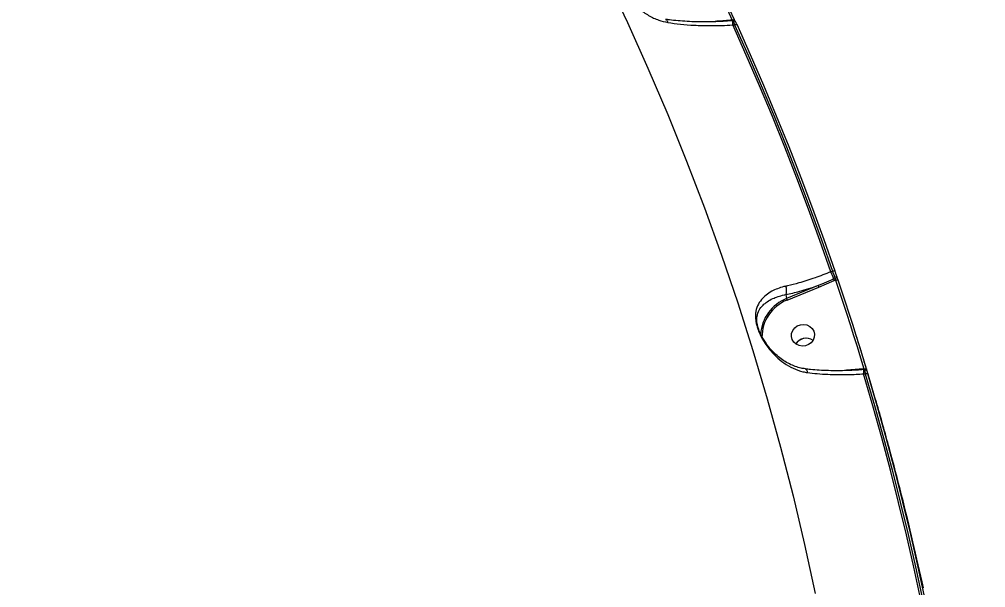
# Model space of a CAD drawing. Header units: millimetres. Extents: x -6879 to 7341, y -8047 to 7187.
# Drawn here: x 387.8 to 763.5, y 3271.8 to 3492.8 of the extents above; entities that cross this region are included whole.
import ezdxf

# ---------------------------------------------------------------- set-up
doc = ezdxf.new("R2010")
doc.units = ezdxf.units.MM
for name, color, linetype in [('DIKOM_ОБЪЕКТ', 7, 'Continuous'), ('DIKOM_РАЗМЕР_ЗОНА', 7, 'Continuous'), ('DIKOM_РАЗМЕР_ОБЪЕКТА', 7, 'Continuous')]:
    doc.layers.add(name, color=color, linetype=linetype)
doc.styles.add('style1', font='arial.ttf', dxfattribs={"width": 0.8})
doc.dimstyles.new('1-50', dxfattribs={"dimtxt": 300, "dimasz": 200, "dimexe": 100, "dimexo": 0, "dimgap": 100, "dimtad": 0, "dimdec": 0, "dimtxsty": 'style1', "dimcen": 0, "dimclrd": 7, "dimclre": 7, "dimadec": 1, "dimazin": 2, "dimtfac": 1, "dimtdec": 0, "dimtmove": 1, "dimatfit": 3, "dimfxl": 0, "dimlwd": 25, "dimlwe": 18, "dimarcsym": 0})

# ---------------------------------------------------------------- blocks, each defined once
blk = doc.blocks.new('*D19')
at = {"layer": 'Defpoints', "color": 0, "transparency": 16777216}
for p in [(5624.04, 6094.27), (-4435.35, 2864.29), (5624.04, -2640.11)]:
    blk.add_point(p, dxfattribs=at)
at = {"layer": 'DIKOM_РАЗМЕР_ОБЪЕКТА', "color": 7, "lineweight": 18, "transparency": 16777216}
for p, q in [((-4435.35, 2864.29), (-4435.35, 6194.27)), ((5624.04, -2640.11), (5624.04, 6194.27))]:
    blk.add_line(p, q, dxfattribs=at)
at = {"layer": 'DIKOM_РАЗМЕР_ОБЪЕКТА', "color": 7, "lineweight": 25, "transparency": 16777216}
for p, q in [((-4235.35, 6094.27), (2113.67, 6094.27)), ((5424.04, 6094.27), (3193.46, 6094.27))]:
    blk.add_line(p, q, dxfattribs=at)
at = {"layer": 'DIKOM_РАЗМЕР_ОБЪЕКТА', "color": 7, "transparency": 16777216}
for points in [[(-4235.35, 6127.6), (-4235.35, 6060.94), (-4435.35, 6094.27)], [(5424.04, 6127.6), (5424.04, 6060.94), (5624.04, 6094.27)]]:
    blk.add_solid(points, dxfattribs=at)
at = {"layer": 'DIKOM_РАЗМЕР_ОБЪЕКТА', "color": 0, "transparency": 16777216, "insert": (2653.56, 6094.27), "char_height": 300, "attachment_point": 5, "style": 'style1'}
blk.add_mtext('10100', dxfattribs=at)
blk = doc.blocks.new('*D17')
at = {"layer": 'Defpoints', "color": 0, "transparency": 16777216}
for p in [(-5935.35, 6990.27), (-5935.35, 998.27), (7340.79, -2830.86)]:
    blk.add_point(p, dxfattribs=at)
at = {"layer": 'DIKOM_РАЗМЕР_ЗОНА', "color": 7, "lineweight": 18, "transparency": 16777216}
for p, q in [((-5935.35, 998.27), (-5935.35, 7090.27)), ((7340.79, -2830.86), (7340.79, 7090.27))]:
    blk.add_line(p, q, dxfattribs=at)
at = {"layer": 'DIKOM_РАЗМЕР_ЗОНА', "color": 7, "lineweight": 25, "transparency": 16777216}
for p, q in [((-5735.35, 6990.27), (2016.67, 6990.27)), ((7140.79, 6990.27), (3096.46, 6990.27))]:
    blk.add_line(p, q, dxfattribs=at)
at = {"layer": 'DIKOM_РАЗМЕР_ЗОНА', "color": 7, "transparency": 16777216}
for points in [[(-5735.35, 7023.6), (-5735.35, 6956.94), (-5935.35, 6990.27)], [(7140.79, 7023.6), (7140.79, 6956.94), (7340.79, 6990.27)]]:
    blk.add_solid(points, dxfattribs=at)
at = {"layer": 'DIKOM_РАЗМЕР_ЗОНА', "color": 0, "transparency": 16777216, "insert": (2556.56, 6990.27), "char_height": 300, "attachment_point": 5, "style": 'style1'}
blk.add_mtext('13300', dxfattribs=at)

msp = doc.modelspace()

# ---------------------------------------------------------------- linework, layer by layer
at = {"layer": 'DIKOM_ОБЪЕКТ', "color": 7, "linetype": 'Continuous', "lineweight": 15}
for p, q in [((658.28, 3491.96), (656.4, 3491.8)), ((665.37, 3492.24), (665.12, 3492.22)), ((665.12, 3492.22), (665.12, 3492.22)), ((665.15, 3490.59), (665.84, 3490.65)), ((665.16, 3492.29), (665.26, 3492.23)), ((703.93, 3394.86), (703.32, 3394.61)), ((698.4, 3389.29), (686.07, 3384.2)), ((698.62, 3388.69), (704.62, 3391.21)), ((704.95, 3392), (704.41, 3391.77)), ((704.62, 3391.21), (705.09, 3391.4)), ((685.75, 3385.73), (686.07, 3384.2)), ((686.3, 3383.6), (698.62, 3388.69)), ((674.8, 3373.91), (674.73, 3374.16)), ((709.42, 3356.3), (707.74, 3356.16)), ((716.04, 3356.82), (709.42, 3356.3)), ((716.43, 3356.58), (716.01, 3356.54)), ((716.01, 3356.54), (716.01, 3356.54)), ((716.17, 3356.83), (716.04, 3356.82)), ((716.04, 3354.92), (716.71, 3354.97)), ((717.81, 3354.67), (717.75, 3354.89))]:
    msp.add_line(p, q, dxfattribs=at)
at = {"layer": 'DIKOM_ОБЪЕКТ', "color": 7, "linetype": 'Continuous', "lineweight": 15, "flags": 128}
for points in [[(607.13, 3526.86), (615.82, 3509.31), (624.18, 3491.61), (632.2, 3473.77), (639.88, 3455.79), (647.21, 3437.67), (654.19, 3419.42), (660.82, 3401.05), (667.09, 3382.56), (673.02, 3363.96), (678.58, 3345.26), (683.79, 3326.45), (688.63, 3307.55), (693.12, 3288.57), (697.24, 3269.5)], [(648.84, 3525.98), (650.91, 3521.82), (652.97, 3517.65), (655, 3513.47), (657.02, 3509.29), (659.02, 3505.1), (661, 3500.9), (662.96, 3496.69), (664.9, 3492.47)], [(665.89, 3492.53), (663.94, 3496.75), (661.98, 3500.96), (660, 3505.16), (658, 3509.36), (655.98, 3513.55), (653.95, 3517.73), (651.89, 3521.9), (649.82, 3526.06)], [(664.9, 3492.47), (665.08, 3492.54), (665.25, 3492.59), (665.41, 3492.63), (665.56, 3492.65), (665.68, 3492.65), (665.78, 3492.62), (665.85, 3492.59), (665.89, 3492.53)], [(703.32, 3394.61), (699.06, 3406.79), (694.66, 3418.93), (690.11, 3431.01), (685.41, 3443.04), (680.56, 3455.02), (675.57, 3466.93), (670.43, 3478.79), (665.15, 3490.59)], [(665.84, 3490.65), (666.02, 3490.72), (666.19, 3490.77), (666.35, 3490.81), (666.5, 3490.83), (666.62, 3490.82), (666.72, 3490.8), (666.79, 3490.76), (666.83, 3490.71)], [(665.84, 3490.65), (671.11, 3478.88), (676.24, 3467.04), (681.22, 3455.14), (686.06, 3443.19), (690.75, 3431.19), (695.29, 3419.13), (699.68, 3407.02), (703.93, 3394.86)], [(704.95, 3394.84), (700.7, 3407.01), (696.3, 3419.13), (691.75, 3431.2), (687.06, 3443.21), (682.22, 3455.17), (677.24, 3467.08), (672.11, 3478.92), (666.83, 3490.71)], [(703.93, 3394.86), (704.11, 3394.91), (704.29, 3394.95), (704.46, 3394.97), (704.61, 3394.98), (704.73, 3394.97), (704.84, 3394.94), (704.91, 3394.89), (704.95, 3394.84)], [(705.09, 3391.4), (705.28, 3391.45), (705.46, 3391.49), (705.62, 3391.51), (705.78, 3391.52), (705.9, 3391.5), (706.01, 3391.48), (706.08, 3391.43), (706.11, 3391.37)], [(705.09, 3391.4), (706.54, 3387.1), (707.98, 3382.79), (709.39, 3378.48), (710.78, 3374.16), (712.16, 3369.83), (713.52, 3365.5), (714.85, 3361.17), (716.17, 3356.83)], [(717.2, 3356.77), (715.88, 3361.12), (714.54, 3365.46), (713.18, 3369.79), (711.81, 3374.12), (710.41, 3378.44), (709, 3382.76), (707.57, 3387.07), (706.11, 3391.37)], [(691.46, 3374.01), (692.73, 3374.14), (693.98, 3373.93), (695.11, 3373.39), (696.03, 3372.58), (696.65, 3371.55), (696.94, 3370.38), (696.86, 3369.18), (696.43, 3368.04), (695.68, 3367.05), (694.66, 3366.3), (693.47, 3365.83), (692.2, 3365.7), (690.95, 3365.91), (689.82, 3366.44), (688.9, 3367.26), (688.28, 3368.29), (687.99, 3369.45), (688.07, 3370.65), (688.5, 3371.8), (689.25, 3372.79), (690.27, 3373.54), (691.46, 3374.01)], [(716.17, 3356.83), (716.36, 3356.87), (716.54, 3356.91), (716.71, 3356.92), (716.86, 3356.92), (716.99, 3356.91), (717.09, 3356.88), (717.17, 3356.83), (717.2, 3356.77)], [(740.81, 3254.33), (738.25, 3267.03), (735.54, 3279.69), (732.68, 3292.33), (729.66, 3304.92), (726.48, 3317.48), (723.15, 3330), (719.67, 3342.48), (716.04, 3354.92)], [(716.71, 3354.97), (716.89, 3355.02), (717.07, 3355.05), (717.24, 3355.07), (717.4, 3355.07), (717.53, 3355.05), (717.63, 3355.02), (717.7, 3354.97), (717.74, 3354.92)], [(716.71, 3354.97), (720.34, 3342.56), (723.81, 3330.11), (727.13, 3317.61), (730.3, 3305.08), (733.31, 3292.51), (736.17, 3279.9), (738.88, 3267.26), (741.43, 3254.59)], [(742.48, 3254.45), (739.93, 3267.13), (737.22, 3279.78), (734.36, 3292.4), (731.34, 3304.98), (728.17, 3317.52), (724.85, 3330.03), (721.37, 3342.49), (717.74, 3354.92)]]:
    msp.add_lwpolyline(points, dxfattribs=at)
at = {"layer": 'DIKOM_ОБЪЕКТ', "color": 7, "linetype": 'Continuous', "lineweight": 15}
for centre, radius, start, end in [((674.01, 3491.56), 8.92, 175.7613, 186.218), ((665.47, 3491.55), 0.802, 29.4314, 112.6653), ((662.98, 3492.23), 2.18, 359.8905, 1.6992), ((679.91, 3383.99), 25.7, 17.6127, 24.3854), ((704.64, 3392.87), 0.923, 289.446, 14.9428), ((702.61, 3390.53), 4.39, 196.4134, 204.8134), ((709.3, 3393.33), 5.14, 197.6087, 204.3853), ((691.98, 3369.31), 16.03, 111.6422, 176.4129), ((691.96, 3369.23), 15.45, 111.511, 180.4628), ((690.29, 3385.45), 4.4, 196.424, 204.8024), ((693.69, 3364.11), 4.68, 55.0324, 148.7808), ((693.65, 3364.14), 4.62, 103.2031, 148.8495), ((693.72, 3364.17), 4.61, 54.8774, 104.146), ((725.03, 3355.89), 9.05, 175.86, 186.166), ((712.17, 3356.52), 3.88, 0.3958, 4.3857)]:
    msp.add_arc(centre, radius, start, end, dxfattribs=at)
for points, knots in [([(500.36, 3651.28), (496.75, 3651.73), (489.53, 3652.63), (477.6, 3653.1), (464.92, 3652.92), (451.45, 3652.03), (437.29, 3650.46), (422.46, 3648.2), (406.99, 3645.24), (390.9, 3641.6), (374.25, 3637.29), (357.13, 3632.34), (339.61, 3626.78), (321.73, 3620.6), (303.53, 3613.81), (285.03, 3606.44), (266.3, 3598.51), (247.43, 3590.06), (228.5, 3581.13), (209.57, 3571.74), (190.66, 3561.89), (171.81, 3551.62), (153.07, 3540.96), (134.55, 3529.97), (116.32, 3518.68), (98.43, 3507.14), (80.91, 3495.35), (63.79, 3483.34), (47.13, 3471.16), (31.01, 3458.86), (15.49, 3446.5), (1.75, 3435.04), (-10.38, 3424.51), (-17.4, 3418.12), (-20.91, 3414.92)], [0, 0, 0, 0, 0.031557, 0.063213, 0.09492, 0.126627, 0.158283, 0.189839, 0.221397, 0.253054, 0.284762, 0.31647, 0.348127, 0.379685, 0.411265, 0.442944, 0.474674, 0.506404, 0.538084, 0.569664, 0.601295, 0.633025, 0.664806, 0.696588, 0.728318, 0.75995, 0.791659, 0.823468, 0.855327, 0.887186, 0.918995, 0.950705, 0.975352, 1, 1, 1, 1]), ([(584.28, 3621.33), (582.55, 3622.06), (577.88, 3624), (569.44, 3626.58), (558.74, 3628.86), (546.96, 3630.4), (534.12, 3631.19), (520.23, 3631.18), (505.61, 3630.39), (490.31, 3628.83), (474.41, 3626.55), (457.67, 3623.5), (440.1, 3619.66), (421.75, 3615.03), (403.01, 3609.71), (383.96, 3603.73), (364.69, 3597.15), (344.87, 3589.85), (324.55, 3581.82), (303.8, 3573.09), (283.31, 3563.95), (263.15, 3554.47), (243.41, 3544.72), (223.5, 3534.42), (203.49, 3523.59), (183.44, 3512.26), (163.52, 3500.51), (143.79, 3488.37), (124.32, 3475.88), (105.05, 3462.98), (86.05, 3449.72), (67.4, 3436.13), (49.5, 3422.5), (32.41, 3408.89), (16.15, 3395.34), (0.45, 3381.63), (-14.61, 3367.81), (-28.94, 3353.91), (-41.5, 3341.06), (-48.92, 3332.92), (-52.21, 3329.32)], [0, 0, 0, 0, 0.015652, 0.042168, 0.068704, 0.09522, 0.122506, 0.149814, 0.1771, 0.203616, 0.230153, 0.256669, 0.283955, 0.311264, 0.33855, 0.365066, 0.391602, 0.418118, 0.445404, 0.472713, 0.499999, 0.52556, 0.55114, 0.576701, 0.602949, 0.629218, 0.655467, 0.681983, 0.708519, 0.735035, 0.762321, 0.78963, 0.816916, 0.843432, 0.869969, 0.896485, 0.923771, 0.951079, 0.978366, 1, 1, 1, 1]), ([(40.09, 3412.59), (43.42, 3415.24), (52.42, 3422.38), (67.58, 3433.92), (85.66, 3447.14), (104.44, 3460.29), (123.86, 3473.33), (143.88, 3486.21), (164.05, 3498.64), (184.3, 3510.59), (204.55, 3522.03), (225.14, 3533.17), (246.01, 3543.94), (267.09, 3554.29), (287.92, 3564), (308.43, 3573.05), (328.56, 3581.44), (348.65, 3589.3), (368.62, 3596.58), (388.38, 3603.24), (407.52, 3609.14), (425.98, 3614.27), (443.72, 3618.65), (461.04, 3622.35), (477.85, 3625.33), (494.08, 3627.55), (509.37, 3628.97), (523.7, 3629.61), (537.05, 3629.49), (549.64, 3628.61), (561.4, 3626.94), (572.26, 3624.47), (581.57, 3621.4), (589.46, 3617.83), (595.44, 3614.44), (598.59, 3611.95), (599.84, 3610.97)], [0, 0, 0, 0, 0.017703, 0.047693, 0.077705, 0.107695, 0.138556, 0.169442, 0.200303, 0.230293, 0.260306, 0.290296, 0.321156, 0.352043, 0.382903, 0.412893, 0.442906, 0.472896, 0.503757, 0.534643, 0.565504, 0.595493, 0.625506, 0.655496, 0.686357, 0.717243, 0.748104, 0.778094, 0.808107, 0.838096, 0.868957, 0.899843, 0.930704, 0.956805, 0.982938, 1, 1, 1, 1]), ([(130.14, 3395.82), (135.13, 3399.38), (145.11, 3406.52), (160.5, 3417), (176.14, 3427.3), (192.23, 3437.5), (208.76, 3447.58), (225.7, 3457.5), (242.77, 3467.1), (260.49, 3476.66), (278.85, 3486.11), (297.81, 3495.39), (316.74, 3504.18), (335.53, 3512.43), (354.11, 3520.12), (372.4, 3527.2), (390.35, 3533.64), (407.94, 3539.46), (425.15, 3544.66), (441.89, 3549.19), (458.08, 3553.06), (473.65, 3556.22), (488.57, 3558.67), (502.83, 3560.42), (516.39, 3561.48), (529.2, 3561.83), (541.2, 3561.47), (552.54, 3560.39), (563.13, 3558.52), (572.91, 3555.85), (581.65, 3552.41), (589.3, 3548.19), (595.93, 3543.27), (599.39, 3539.38), (601.11, 3537.44)], [0, 0, 0, 0, 0.027767, 0.055566, 0.083366, 0.111132, 0.140037, 0.16898, 0.197923, 0.226828, 0.258637, 0.290548, 0.32251, 0.354472, 0.386382, 0.418191, 0.449895, 0.4817, 0.513556, 0.545411, 0.577215, 0.608919, 0.640547, 0.672276, 0.704055, 0.735834, 0.767563, 0.799191, 0.832594, 0.866026, 0.89943, 0.932943, 0.966486, 1, 1, 1, 1]), ([(631.37, 3524.07), (630.6, 3523.86), (629.05, 3523.43), (626.67, 3522.4), (624.33, 3521), (622.27, 3519.15), (620.76, 3517.09), (619.9, 3514.95), (619.58, 3512.78), (619.74, 3510.46), (620.4, 3508.17), (621.32, 3506.11), (622.21, 3504.5), (623.26, 3502.88), (624.69, 3500.97), (626.52, 3498.93), (629.15, 3496.51), (632.41, 3494.22), (636.13, 3492.39), (638.7, 3491.82), (639.87, 3491.56)], [0, 0, 0, 0, 0.045079, 0.090183, 0.158888, 0.227685, 0.298403, 0.369114, 0.425049, 0.480819, 0.540821, 0.571385, 0.601956, 0.634467, 0.66703, 0.719848, 0.772771, 0.852885, 0.932988, 1, 1, 1, 1]), ([(639.04, 3492.73), (639.14, 3492.71), (639.38, 3492.66), (639.66, 3492.27), (639.81, 3491.85), (639.86, 3491.6), (639.87, 3491.56)], [0, 0, 0, 0, 0.277202, 0.627874, 0.940227, 1, 1, 1, 1]), ([(665.12, 3492.24), (664.22, 3492.17), (662.06, 3491.99), (658.61, 3491.83), (654.81, 3491.75), (651.06, 3491.79), (647.4, 3491.93), (643.88, 3492.19), (641.09, 3492.47), (639.54, 3492.7), (639.06, 3492.77)], [0, 0, 0, 0, 0.0989207, 0.2397004, 0.3806775, 0.5213441, 0.6613223, 0.8003044, 0.9380751, 1, 1, 1, 1]), ([(639.87, 3491.56), (641.51, 3491.33), (644.81, 3490.86), (650.46, 3490.43), (655.86, 3490.29), (660.89, 3490.36), (663.72, 3490.52), (665.15, 3490.59)], [0, 0, 0, 0, 0.21065, 0.424749, 0.676214, 0.837399, 1, 1, 1, 1]), ([(664.9, 3492.47), (664.69, 3492.46), (662.48, 3492.27), (660.27, 3492.11), (658.28, 3491.96)], [0, 0, 0, 0, 0.097403, 1, 1, 1, 1]), ([(664.9, 3492.47), (664.97, 3492.43), (665.05, 3492.36), (665.13, 3492.31), (665.16, 3492.29)], [0, 0, 0, 0, 0.7207706, 1, 1, 1, 1]), ([(666.83, 3490.72), (666.81, 3490.75), (666.71, 3490.98), (666.53, 3491.35), (666.4, 3491.61), (666.31, 3491.76), (666.23, 3491.88), (666.09, 3492.02), (665.88, 3492.16), (665.62, 3492.25), (665.44, 3492.23), (665.37, 3492.23)], [0, 0, 0, 0, 0.040055, 0.27239, 0.51746, 0.597882, 0.652187, 0.723248, 0.811421, 0.925985, 1, 1, 1, 1]), ([(665.37, 3492.2), (665.37, 3492.21), (665.37, 3492.24), (665.45, 3491.97), (665.61, 3491.43), (665.77, 3490.91), (665.84, 3490.65)], [0, 0, 0, 0, 0.1242592, 0.412368, 0.7078101, 1, 1, 1, 1]), ([(666.16, 3491.95), (666.14, 3491.99), (666.06, 3492.16), (665.96, 3492.37), (665.89, 3492.53)], [0, 0, 0, 0, 0.287946, 1, 1, 1, 1]), ([(703.32, 3394.61), (701.26, 3393.79), (697.07, 3392.12), (691.41, 3390.36), (687.67, 3389.41), (685.99, 3389.05), (685.74, 3389)], [0, 0, 0, 0, 0.343501, 0.696943, 0.954534, 1, 1, 1, 1]), ([(703.93, 3394.86), (703.94, 3394.82), (704.05, 3394.53), (704.27, 3393.95), (704.55, 3393.17), (704.8, 3392.47), (704.9, 3392.15), (704.95, 3392)], [0, 0, 0, 0, 0.042246, 0.28197, 0.521256, 0.76061, 1, 1, 1, 1]), ([(705.53, 3393.11), (705.5, 3393.2), (705.44, 3393.39), (705.3, 3393.81), (705.14, 3394.28), (705.02, 3394.63), (704.96, 3394.81), (704.95, 3394.84)], [0, 0, 0, 0, 0.239398, 0.478636, 0.7179, 0.957694, 1, 1, 1, 1]), ([(706.11, 3391.37), (706.11, 3391.4), (706.05, 3391.58), (705.93, 3391.93), (705.77, 3392.4), (705.63, 3392.83), (705.56, 3393.01), (705.53, 3393.11)], [0, 0, 0, 0, 0.042598, 0.282442, 0.521591, 0.760775, 1, 1, 1, 1]), ([(685.74, 3389), (685.51, 3388.94), (684.39, 3388.69), (682.51, 3388.08), (680.16, 3386.98), (678.06, 3385.58), (676.15, 3383.72), (674.69, 3381.46), (673.94, 3378.77), (673.95, 3376.22), (674.35, 3374.11), (674.85, 3372.43), (675.54, 3370.71), (676.47, 3368.82), (677.67, 3366.82), (679.49, 3364.32), (681.91, 3361.66), (685.06, 3359.06), (688.58, 3357), (691.69, 3355.86), (693.6, 3355.54), (694.17, 3355.44)], [0, 0, 0, 0, 0.013457, 0.066323, 0.119232, 0.183273, 0.247353, 0.326481, 0.405367, 0.46786, 0.499097, 0.530304, 0.561442, 0.592623, 0.634513, 0.676489, 0.748085, 0.819759, 0.893959, 0.968065, 1, 1, 1, 1]), ([(685.75, 3385.73), (685.84, 3385.89), (686.03, 3386.21), (686.13, 3386.94), (686.1, 3387.76), (685.95, 3388.43), (685.81, 3388.82), (685.76, 3388.95), (685.74, 3389)], [0, 0, 0, 0, 0.220497, 0.440961, 0.661456, 0.881939, 0.96356, 1, 1, 1, 1]), ([(685.75, 3385.73), (687.56, 3386.14), (690.49, 3386.8), (694.77, 3388.06), (697.18, 3388.88), (698.4, 3389.29)], [0, 0, 0, 0, 0.442703, 0.720167, 1, 1, 1, 1]), ([(704.41, 3391.77), (704.1, 3391.65), (702.56, 3391.01), (700.56, 3390.17), (698.87, 3389.48), (698.4, 3389.29)], [0, 0, 0, 0, 0.153312, 0.766585, 1, 1, 1, 1]), ([(704.95, 3392), (704.96, 3391.97), (704.98, 3391.91), (705.02, 3391.76), (705.06, 3391.6), (705.08, 3391.47), (705.09, 3391.41), (705.09, 3391.4)], [0, 0, 0, 0, 0.236801, 0.474217, 0.713721, 0.95659, 1, 1, 1, 1]), ([(674.73, 3374.16), (674.71, 3374.25), (674.63, 3374.53), (674.51, 3375.65), (674.52, 3377.59), (675.33, 3379.74), (676.73, 3381.56), (678.55, 3383.03), (680.52, 3384.14), (682.74, 3385.01), (684.46, 3385.48), (685.55, 3385.7), (685.75, 3385.73), (685.75, 3385.73)], [0, 0, 0, 0, 0.01118, 0.034548, 0.157172, 0.316392, 0.48181, 0.615098, 0.75066, 0.860449, 0.972206, 0.999929, 1, 1, 1, 1]), ([(685.75, 3385.73), (685.75, 3385.73), (685.75, 3385.73), (685.75, 3385.73), (685.75, 3385.73)], [0, 0, 0, 0, 0.704351, 1, 1, 1, 1]), ([(693.41, 3356.89), (692.85, 3356.96), (691.51, 3357.14), (689.43, 3357.77), (687.19, 3358.72), (685.01, 3360), (682.91, 3361.55), (681.02, 3363.28), (679.42, 3365.05), (678.14, 3366.73), (677.09, 3368.33), (676.25, 3369.84), (675.6, 3371.25), (675.11, 3372.56), (674.82, 3373.54), (674.74, 3374.04), (674.72, 3374.16)], [0, 0, 0, 0, 0.066281, 0.158315, 0.252946, 0.349827, 0.44962, 0.55045, 0.634771, 0.707628, 0.773785, 0.832462, 0.884793, 0.932568, 0.983307, 1, 1, 1, 1]), ([(717.44, 3355.87), (716.85, 3357.89), (715.48, 3362.53), (714, 3367.13), (713.16, 3369.73)], [0, 0, 0, 0, 0.435469, 1, 1, 1, 1]), ([(716.01, 3356.57), (715.11, 3356.49), (712.99, 3356.32), (709.63, 3356.18), (705.95, 3356.11), (702.33, 3356.16), (698.8, 3356.32), (695.81, 3356.55), (694.06, 3356.76), (693.39, 3356.84)], [0, 0, 0, 0, 0.115015, 0.272878, 0.431218, 0.589453, 0.747083, 0.903714, 1, 1, 1, 1]), ([(693.39, 3356.79), (693.48, 3356.77), (693.7, 3356.72), (693.96, 3356.32), (694.1, 3355.88), (694.16, 3355.56), (694.17, 3355.48), (694.17, 3355.44)], [0, 0, 0, 0, 0.2471146, 0.5720051, 0.896892, 0.9453247, 1, 1, 1, 1]), ([(694.17, 3355.44), (695.45, 3355.29), (698.01, 3354.99), (702.02, 3354.72), (706.07, 3354.6), (710.74, 3354.61), (714.08, 3354.8), (716.04, 3354.92)], [0, 0, 0, 0, 0.1872879, 0.3765505, 0.5570075, 0.7391964, 1, 1, 1, 1]), ([(716.17, 3356.83), (716.21, 3356.78), (716.29, 3356.69), (716.36, 3356.6), (716.39, 3356.58), (716.39, 3356.57)], [0, 0, 0, 0, 0.463844, 0.909385, 1, 1, 1, 1]), ([(716.43, 3356.54), (716.43, 3356.55), (716.41, 3356.56), (716.46, 3356.27), (716.56, 3355.74), (716.66, 3355.23), (716.71, 3354.97)], [0, 0, 0, 0, 0.15184, 0.4331476, 0.7172505, 1, 1, 1, 1]), ([(717.46, 3355.88), (717.46, 3355.89), (717.45, 3355.91), (717.43, 3355.97), (717.38, 3356.08), (717.27, 3356.24), (717.06, 3356.43), (716.77, 3356.57), (716.55, 3356.57), (716.43, 3356.57)], [0, 0, 0, 0, 0.080689, 0.143647, 0.203569, 0.36031, 0.538949, 0.773208, 1, 1, 1, 1]), ([(717.47, 3355.84), (717.48, 3355.84), (717.49, 3355.81), (717.49, 3355.81), (717.44, 3355.99), (717.34, 3356.32), (717.25, 3356.62), (717.2, 3356.77)], [0, 0, 0, 0, 0.027875, 0.265069, 0.507687, 0.753996, 1, 1, 1, 1]), ([(717.46, 3355.88), (717.46, 3355.88), (717.46, 3355.88), (717.46, 3355.89), (717.46, 3355.89)], [0, 0, 0, 0, 0.342204, 1, 1, 1, 1]), ([(717.58, 3355.47), (717.56, 3355.54), (717.5, 3355.73), (717.46, 3355.87), (717.46, 3355.88), (717.47, 3355.85), (717.47, 3355.84)], [0, 0, 0, 0, 0.234576, 0.599932, 0.957141, 1, 1, 1, 1]), ([(717.74, 3354.92), (717.69, 3355.07), (717.63, 3355.29), (717.59, 3355.43), (717.58, 3355.47)], [0, 0, 0, 0, 0.73144, 1, 1, 1, 1]), ([(739.28, 3271.78), (737.95, 3277.73), (735.27, 3289.77), (730.85, 3307.82), (726.09, 3325.94), (721.74, 3341.6), (718.85, 3351.18), (717.77, 3354.78)], [0, 0, 0, 0, 0.213104, 0.431556, 0.650008, 0.868463, 1, 1, 1, 1])]:
    msp.add_open_spline(points, degree=3, knots=knots, dxfattribs=at)

# ---------------------------------------------------------------- dimensions: what is measured, and where the dimension line sits
at = {"layer": 'DIKOM_РАЗМЕР_ЗОНА'}
dim = msp.add_linear_dim(base=(-5935.35, 6990.27), p1=(7340.79, -2830.86), p2=(-5935.35, 998.27), text='13300', dimstyle='1-50', override={"dimscale": 1, "dimtix": 0, "dimtofl": 1, "dimtmove": 1, "dimatfit": 3}, dxfattribs=at)
dim.commit()
dim.dimension.update_dxf_attribs({"geometry": '*D17', "text_midpoint": (2556.56, 6990.27), "dimtype": 160})
at = {"layer": 'DIKOM_РАЗМЕР_ОБЪЕКТА'}
dim = msp.add_linear_dim(base=(5624.04, 6094.27), p1=(-4435.35, 2864.29), p2=(5624.04, -2640.11), text='10100', dimstyle='1-50', override={"dimscale": 1, "dimtix": 0, "dimtofl": 1, "dimtmove": 1, "dimatfit": 3}, dxfattribs=at)
dim.commit()
dim.dimension.update_dxf_attribs({"geometry": '*D19', "text_midpoint": (2653.56, 6094.27), "dimtype": 160})

doc.saveas('drawing.dxf')
